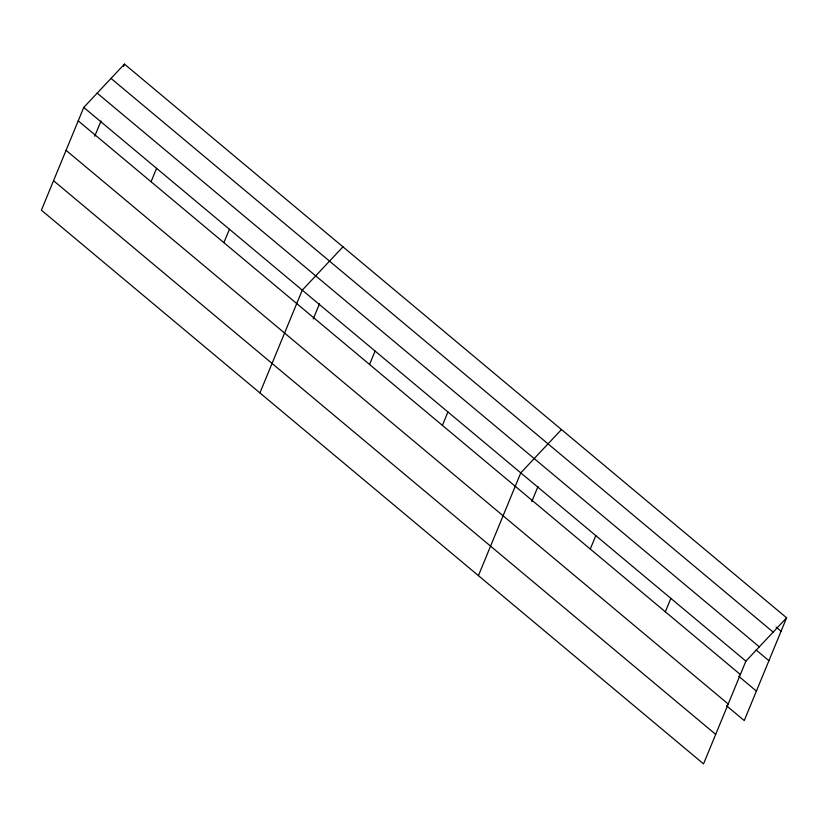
<?xml version="1.0" encoding="UTF-8"?>
<svg xmlns="http://www.w3.org/2000/svg" width="828" height="828" viewBox="0 0 828 828"><rect width="100%" height="100%" fill="white"/><g stroke="black" fill="none" stroke-linecap="round" stroke-linejoin="round"><path stroke-width="1.24" d="M83.752 107.433L41.4 210.188L703.541 763.882L745.893 661.127L786.6 617.812L124.459 64.118L83.752 107.433L745.893 661.127M94.734 136.227L100.995 121.033M123.538 66.354L124.459 64.118M151.058 181.756L156.585 168.343M223.902 242.656L229.428 229.242M259.909 392.907L302.261 290.152L342.968 246.837M313.243 318.935L319.504 303.752M369.567 364.465L375.094 351.062M442.4 425.375L447.927 411.961M478.418 575.626L520.771 472.871L561.467 429.556M531.752 501.654L538.014 486.471M590.281 549.036L595.808 535.623M665.329 611.788L670.856 598.375M786.6 617.812L744.248 720.567L726.477 705.704M776.136 627.096L781.073 631.215M111.024 78.412L773.166 632.106M97.186 93.14L759.328 646.834M756.088 649.97L768.922 660.703M78.225 120.847L740.367 674.541M738.628 676.217L756.399 691.08M66.074 150.334L728.216 704.017M53.551 180.711L715.692 734.395"/></g></svg>
